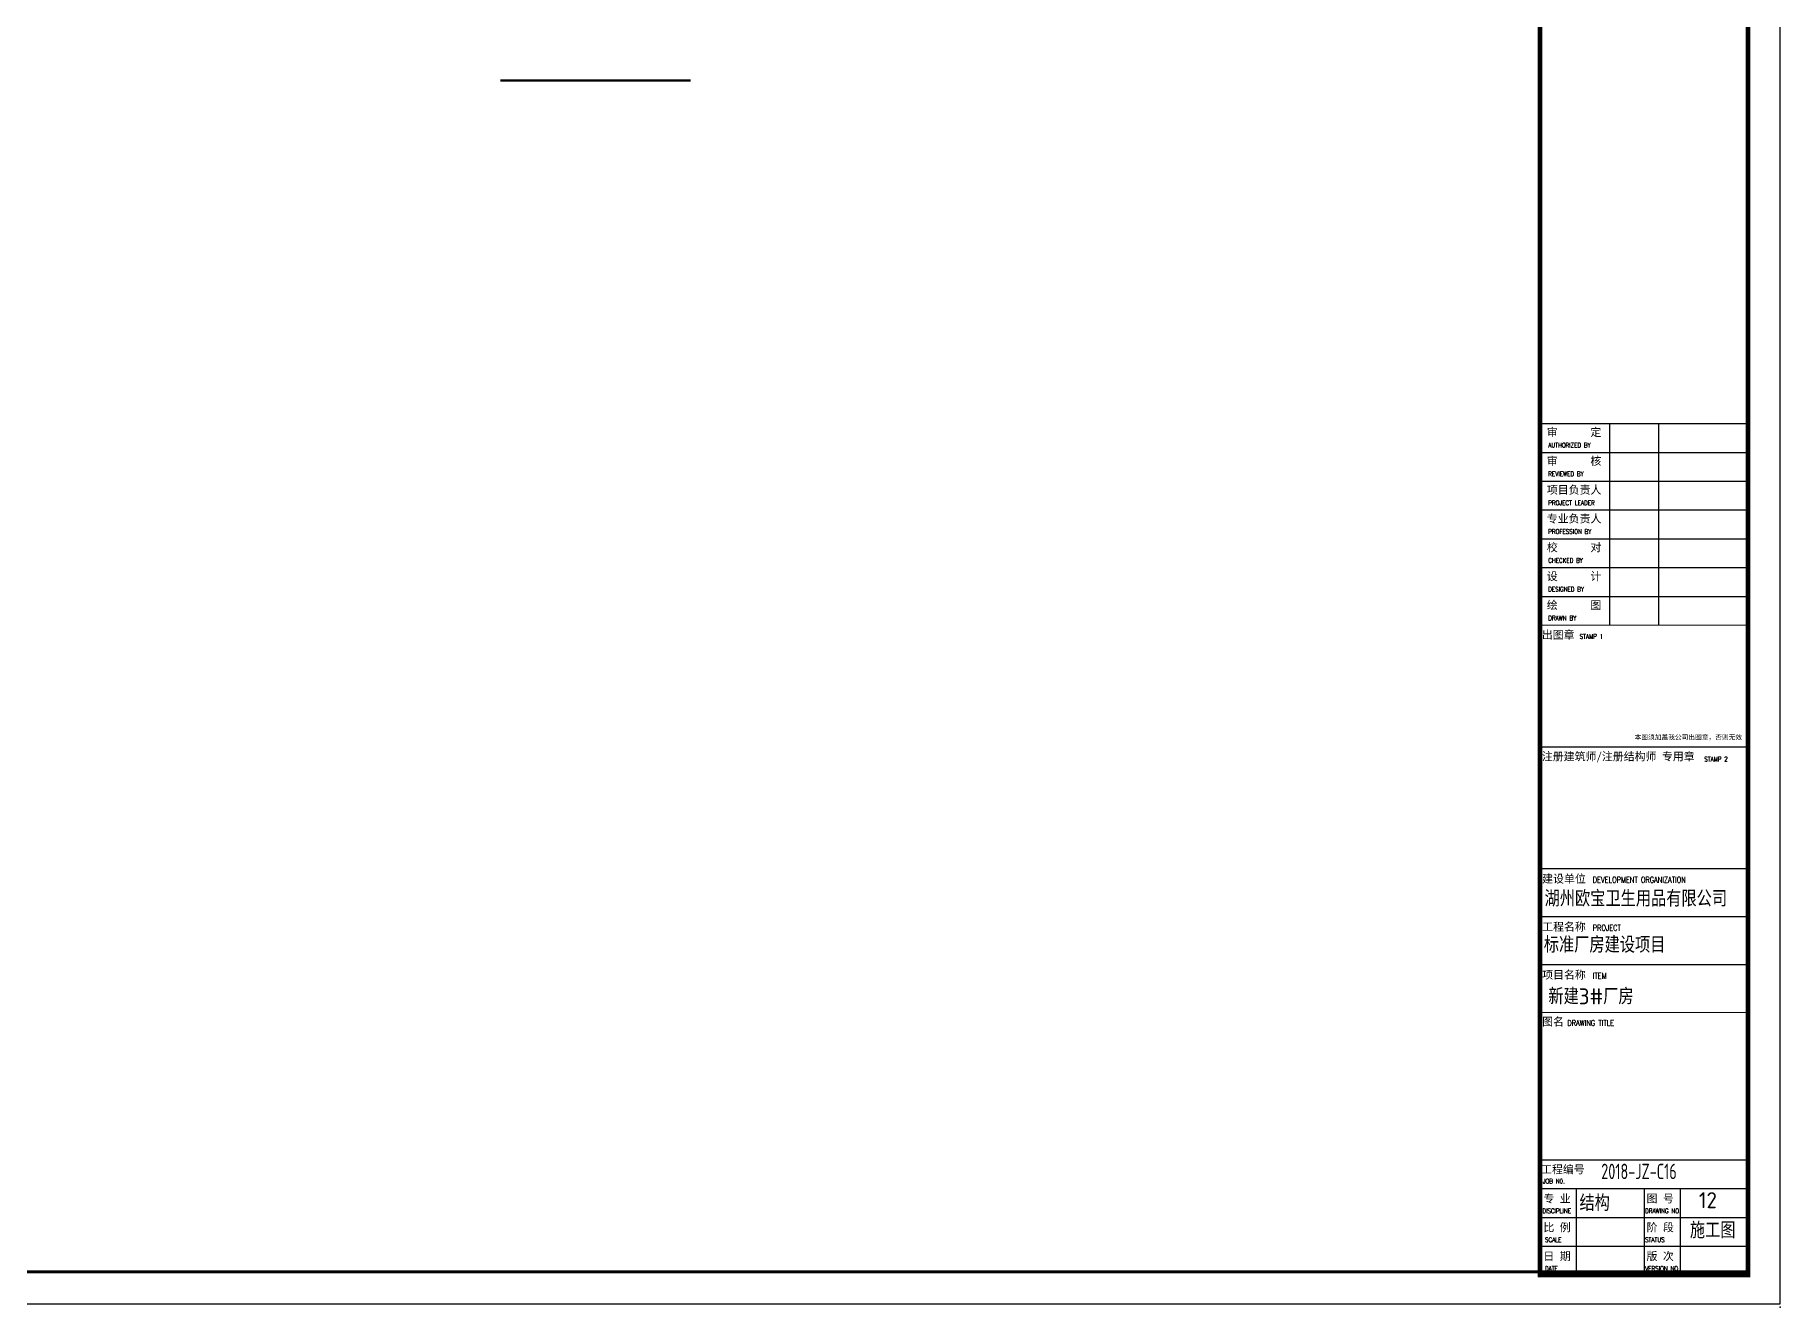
# Model space of a CAD drawing. Extents: x -138012 to 2129925, y -311560 to 0.
# Drawn here: x 1500020 to 1554538, y -218864 to -179124 of the extents above; entities that cross this region are included whole.
import ezdxf
from ezdxf.enums import TextEntityAlignment as Align

# ---------------------------------------------------------------- set-up
doc = ezdxf.new("R2010")
doc.units = 0
doc.header["$LTSCALE"] = 1000
doc.header["$MEASUREMENT"] = 0
for name, color, linetype in [('DIM_SYMB', 3, 'CONTINUOUS'), ('PUB_TEXT', 7, 'CONTINUOUS'), ('PUB_TITLE', 4, 'CONTINUOUS'), ('TEXT', 7, 'CONTINUOUS'), ('图层1', 53, 'CONTINUOUS'), ('图框', 4, 'CONTINUOUS')]:
    doc.layers.add(name, color=color, linetype=linetype)
doc.styles.add('iIcon2', font='')
doc.styles.add('MIMI-TKWZ', font='romanc.shx', dxfattribs={"width": 0.75, "oblique": 15, "bigfont": 'bigfont.shx'})
doc.styles.add('STYLE1', font='tssdeng.shx', dxfattribs={"height": 8, "bigfont": 'tssdchn.shx'})
doc.styles.add('TSSD_REIN', font='tssdeng.shx', dxfattribs={"width": 0.7, "bigfont": 'tssdchn.shx'})
doc.styles.get('iIcon2').set_extended_font_data('SimSun')

# ---------------------------------------------------------------- blocks, each defined once
blk = doc.blocks.new('65464563')
at = {"layer": '图框'}
for p, q in [((1019537, -17862), (1026037, -17862)), ((1019537, -17862), (1026037, -17862)), ((1021709, -17862), (1021709, -24162)), ((1023237, -17862), (1023237, -24162)), ((1019537, -18762), (1026037, -18762)), ((1019537, -19662), (1026037, -19662)), ((1019537, -20562), (1026037, -20562)), ((1019537, -21462), (1026037, -21462)), ((1019537, -22362), (1026037, -22362)), ((1019537, -23262), (1026037, -23262)), ((1019537, -27962), (1026037, -27962)), ((1019537, -31762), (1026037, -31762)), ((1019537, -33262), (1026037, -33262)), ((1019537, -34762), (1026037, -34762)), ((1019537, -40862), (1026037, -40862)), ((1019537, -41762), (1026037, -41762)), ((1020662, -41762), (1020662, -44462)), ((1022787, -41762), (1022787, -44462)), ((1023912, -41762), (1023912, -44462)), ((1019537, -42662), (1026037, -42662)), ((1019537, -43562), (1026037, -43562))]:
    blk.add_line(p, q, dxfattribs=at)
at = {"layer": '图框', "const_width": 140}
blk.add_lwpolyline([(1026037, 37638), (1019537, 37638), (1019537, -44462), (1026037, -44462)], close=True, dxfattribs=at)
at = {"layer": '图框', "const_width": 35}
for points in [[(1019537, -17862), (1026037, -17862)], [(1019537, -24162), (1026037, -24162)], [(1019537, -31762), (1026037, -31762)], [(1019537, -36262), (1026037, -36262)]]:
    blk.add_lwpolyline(points, dxfattribs=at)
at = {"layer": '图框'}
blk.add_point((1027037, -45462), dxfattribs=at)
at = {"layer": '图框', "style": 'iIcon2'}
for s, height, p in [('审      定', 250, (1019750, -18258)), ('审      核', 250, (1019750, -19158)), ('项目负责人', 250, (1019750, -20058)), ('专业负责人', 250, (1019750, -20958)), ('校      对', 250, (1019750, -21858)), ('设      计', 250, (1019750, -22758)), ('绘      图', 250, (1019750, -23658)), ('出图章', 250, (1019595, -24586)), ('本图须加盖我公司出图章，否则无效', 150, (1022491, -27735)), ('注册建筑师/注册结构师 专用章', 250, (1019595, -28386)), ('建设单位', 250, (1019604, -32207)), ('工程名称', 250, (1019604, -33707)), ('项目名称', 250, (1019604, -35207)), ('图名', 250, (1019604, -36672)), ('工程编号', 250, (1019570, -41286)), ('专 业', 250, (1019643, -42198)), ('图 号', 250, (1022865, -42198)), ('比 例', 250, (1019643, -43098)), ('阶 段', 250, (1022865, -43098)), ('日 期', 250, (1019643, -43998)), ('版 次', 250, (1022865, -43998))]:
    blk.add_text(s, height=height, dxfattribs=at).set_placement(p)
at = {"layer": '图框', "style": 'MIMI-TKWZ', "width": 0.75}
for s, height, p in [('AUTHORIZED BY', 145, (1019794, -18610)), ('REVIEWED BY', 145, (1019794, -19510)), ('PROJECT LEADER', 145, (1019794, -20410)), ('PROFESSION BY', 145, (1019794, -21310)), ('CHECKED BY', 145, (1019794, -22210)), ('DESIGNED BY', 145, (1019794, -23110)), ('DRAWN BY', 145, (1019794, -24010)), ('STAMP 1', 145, (1020775, -24583)), ('STAMP 2', 145, (1024669, -28416)), ('DEVELOPMENT ORGANIZATION', 180, (1021186, -32204)), ('PROJECT', 180, (1021186, -33704)), ('ITEM', 180, (1021186, -35204)), ('DRAWING TITLE', 180, (1020392, -36676)), ('JOB N0.', 145, (1019620, -41602)), ('DISCIPLINE', 145, (1019611, -42531)), ('DRAWING NO.', 145, (1022821, -42531)), ('SCALE', 145, (1019693, -43431)), ('STATUS', 145, (1022821, -43431)), ('DATE', 145, (1019693, -44331)), ('VERSION NO.', 145, (1022821, -44331))]:
    blk.add_text(s, height=height, dxfattribs=at).set_placement(p)

msp = doc.modelspace()

# ---------------------------------------------------------------- linework, layer by layer
at = {"layer": 'DIM_SYMB', "const_width": 70}
msp.add_lwpolyline([(1514555.562, -180546.856), (1520506.298, -180546.856)], dxfattribs=at)
at = {"layer": 'PUB_TITLE'}
msp.add_lwpolyline([(1405838.21, -218761.008), (1554538.21, -218761.008), (1554538.21, -134661.008), (1405838.21, -134661.008)], close=True, dxfattribs=at)
at = {"layer": 'PUB_TITLE', "const_width": 100}
msp.add_lwpolyline([(1408338.21, -217761.008), (1553538.21, -217761.008), (1553538.21, -135661.008), (1408338.21, -135661.008)], close=True, dxfattribs=at)

# ---------------------------------------------------------------- block references
at = {"layer": 'TEXT'}
msp.add_blockref('65464563', (527500.867, -173402.167), dxfattribs=at)

# ---------------------------------------------------------------- texts
at = {"layer": 'PUB_TEXT', "style": 'STYLE1'}
for s, p in [('湖州欧宝卫生用品有限公司', (1547180.868, -206103.212)), ('标准厂房建设项目', (1547156.019, -207546.473)), ('新建3#厂房', (1547297.869, -209157.979)), ('结构', (1548271.234, -215611.824)), ('12', (1552001.026, -215524.21)), ('施工图', (1551719.298, -216464.767))]:
    msp.add_text(s, height=500, dxfattribs=at).set_placement(p, align=Align.MIDDLE_LEFT)
at = {"layer": '图层1', "style": 'TSSD_REIN', "width": 0.7}
msp.add_text('2018-JZ-C16 ', height=482.2695, dxfattribs=at).set_placement((1548950.821, -214867.4))

doc.saveas('drawing.dxf')
